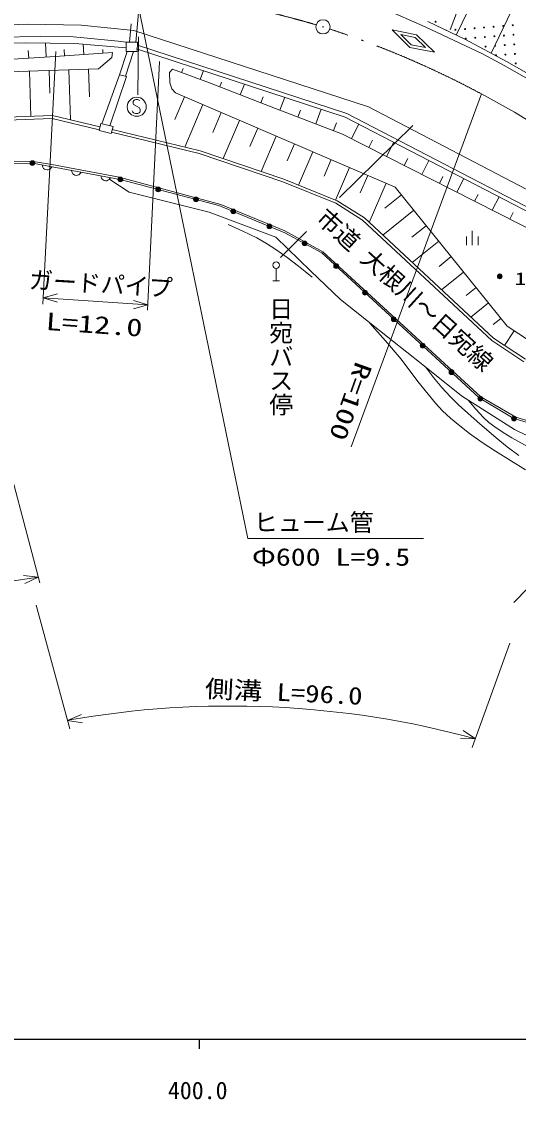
# Model space of a CAD drawing. Units: millimetres, scale not verified. Extents: x -625 to 649156, y -131660 to 228340.
# Drawn here: x 418600 to 470498, y 47054 to 159574 of the extents above; entities that cross this region are included whole.
import ezdxf
from ezdxf.enums import TextEntityAlignment as Align

# ---------------------------------------------------------------- set-up
doc = ezdxf.new("R2010")
doc.units = ezdxf.units.MM
doc.header["$LTSCALE"] = 1000
doc.linetypes.add('DASHED', pattern=[7.5, 6, -1.5])
doc.linetypes.add('LONG_DASHED_DOTTED', pattern=[15.25, 12, -1.5, 0.25, -1.5])
for name, color, linetype, lineweight in [('M-TTL-BAND', 7, 'Continuous', 25), ('S-BGD', 7, 'Continuous', 13), ('S-BGD-HTXT', 6, 'Continuous', 13), ('S-BMK', 2, 'LONG_DASHED_DOTTED', 13)]:
    doc.layers.add(name, color=color, linetype=linetype, lineweight=lineweight)
doc.styles.add('@ＭＳ ゴシック', font='')
doc.styles.add('ＭＳ ゴシック', font='')
doc.styles.get('@ＭＳ ゴシック').set_extended_font_data('@MS Gothic')
doc.styles.get('ＭＳ ゴシック').set_extended_font_data('MS Gothic')

# ---------------------------------------------------------------- blocks, each defined once
blk = doc.blocks.new('BUHIN1')
at = {"color": 2, "linetype": 'Continuous', "lineweight": 13}
for radius in [746, 22.5]:
    blk.add_circle((0, 0), radius, dxfattribs=at)
blk = doc.blocks.new('BUHIN9')
at = {"color": 6, "linetype": 'Continuous', "lineweight": 13}
blk.add_lwpolyline([(-1500, 431), (0, 0), (-1500, -428)], dxfattribs=at)
blk = doc.blocks.new('BUHIN11')
at = {"color": 6, "linetype": 'Continuous', "lineweight": 13}
blk.add_lwpolyline([(1500, -431), (0, 0), (1500, 428)], dxfattribs=at)
blk = doc.blocks.new('BUHIN13')
at = {"color": 7, "linetype": 'Continuous', "lineweight": 13}
blk.add_lwpolyline([(310, 645), (255, 705), (180, 740), (75, 760), (-80, 760), (-210, 725), (-320, 650), (-385, 540), (-390, 425), (-385, 350), (-345, 250), (-275, 195), (270, -120), (330, -210), (370, -335), (360, -455), (325, -550), (255, -640), (100, -685), (-130, -685), (-230, -670), (-325, -625), (-405, -550), (-475, -435)], dxfattribs=at)
blk.add_circle((0, 0), 995, dxfattribs=at)
blk = doc.blocks.new('BUHIN24')
at = {"color": 7, "linetype": 'Continuous', "lineweight": 13}
for radius in [249, 220, 191, 161, 132, 97.5, 67.5, 38.8, 7.5]:
    blk.add_circle((0, 0), radius, dxfattribs=at)
blk = doc.blocks.new('BUHIN26')
at = {"color": 7, "linetype": 'Continuous', "lineweight": 13}
for radius in [249, 220, 191, 161, 132, 97.5, 67.5, 38.8, 7.5]:
    blk.add_circle((0, 0), radius, dxfattribs=at)
blk = doc.blocks.new('BUHIN27')
at = {"color": 7, "linetype": 'Continuous', "lineweight": 13}
for radius in [249, 220, 191, 161, 132, 97.5, 67.5, 38.8, 7.5]:
    blk.add_circle((0, 0), radius, dxfattribs=at)
blk = doc.blocks.new('BUHIN28')
at = {"color": 7, "linetype": 'Continuous', "lineweight": 13}
for radius in [249, 220, 191, 161, 132, 97.5, 67.5, 38.8, 7.5]:
    blk.add_circle((0, 0), radius, dxfattribs=at)
blk = doc.blocks.new('BUHIN50')
at = {"color": 7, "linetype": 'Continuous', "lineweight": 13}
blk.add_lwpolyline([(492, -91), (431, -197), (354, -282), (241, -373), (122, -412), (0, -425), (-152, -396), (-262, -340), (-359, -261), (-435, -135), (-476, -29), (-492, 91)], dxfattribs=at)
blk = doc.blocks.new('BUHIN59')
at = {"color": 7, "linetype": 'Continuous', "lineweight": 13}
for p, q in [((-600, 154), (-600, -746)), ((0, 750), (0, -750)), ((600, 154), (600, -746))]:
    blk.add_line(p, q, dxfattribs=at)
blk = doc.blocks.new('BUHIN61')
at = {"color": 7, "linetype": 'Continuous', "lineweight": 13}
for centre, radius in [((0, 0), 250), ((0, 0), 219), ((0, 0), 188), ((0, 0), 156), ((0, 0), 125), ((0, 0), 93.8), ((0, -1), 62.5), ((0, 0), 31.2)]:
    blk.add_circle(centre, radius, dxfattribs=at)

msp = doc.modelspace()

# ---------------------------------------------------------------- linework, layer by layer
at = {"layer": 'M-TTL-BAND'}
for p, q in [((9156, 53340), (548156, 53340)), ((437156, 53340), (437156, 52340))]:
    msp.add_line(p, q, dxfattribs=at)
at = {"layer": 'S-BGD'}
for p, q in [((463373, 158713), (468804, 173110)), ((466470, 163259), (464007, 158158)), ((470151, 161481), (467639, 156281)), ((460771, 159034), (456464, 160894)), ((419304, 159298), (413790, 159134)), ((424818, 159189), (419304, 159298)), ((430319, 158643), (424818, 159189)), ((459156, 156877), (457303, 158716)), ((457303, 158716), (459862, 158200)), ((466739, 156193), (460771, 159034)), ((461019, 159580), (464975, 157697)), ((415547, 157931), (420582, 158002)), ((420582, 158002), (424033, 157967)), ((424033, 157967), (428688, 157544)), ((428688, 157544), (429537, 157432)), ((454846, 150676), (430319, 158643)), ((430799, 157988), (430728, 151909)), ((459714, 157924), (458224, 158224)), ((458224, 158224), (459303, 157153)), ((459714, 157924), (460793, 156853)), ((459862, 158200), (461714, 156362)), ((464975, 157697), (469263, 155417)), ((419006, 157368), (414640, 157262)), ((424181, 157298), (419006, 157368)), ((419351, 155756), (419297, 156560)), ((421183, 155879), (421085, 157340)), ((423099, 156007), (423055, 156660)), ((429528, 156839), (424181, 157298)), ((425099, 156141), (425026, 157225)), ((427099, 156276), (427073, 156664)), ((428820, 154000), (429615, 156449)), ((430276, 156439), (429452, 153866)), ((429522, 156450), (429537, 157432)), ((430683, 156433), (429522, 156450)), ((429537, 157432), (430697, 157415)), ((452406, 149608), (430593, 156743)), ((430697, 157415), (430683, 156433)), ((430718, 157124), (452562, 149978)), ((461714, 156362), (459156, 156877)), ((460793, 156853), (459303, 157153)), ((422099, 155940), (416602, 155572)), ((428099, 156343), (422099, 155940)), ((428025, 155839), (426624, 154633)), ((428099, 156343), (428025, 155839)), ((469022, 154980), (466739, 156193)), ((469263, 155417), (472385, 153626)), ((414290, 154231), (426624, 154633)), ((419429, 154399), (419583, 149676)), ((421485, 154466), (421562, 152109)), ((423540, 154533), (423711, 149313)), ((425596, 154600), (425690, 151709)), ((434353, 154617), (434050, 154264)), ((434050, 154264), (434084, 153176)), ((438225, 153161), (434353, 154617)), ((435321, 154253), (435479, 154673)), ((437257, 153525), (437605, 154450)), ((472128, 153197), (469022, 154980)), ((426999, 148895), (428820, 154000)), ((429568, 153841), (427832, 148694)), ((428820, 154000), (429568, 153841)), ((434084, 153176), (434299, 152565)), ((444655, 150674), (438225, 153161)), ((439297, 152746), (439494, 153257)), ((441440, 151917), (441879, 153052)), ((434299, 152565), (434678, 152129)), ((434678, 152129), (457622, 142289)), ((435634, 151719), (434615, 149342)), ((437546, 150899), (435645, 146466)), ((443583, 151088), (443825, 151712)), ((445589, 150319), (446103, 151670)), ((407158, 149205), (421833, 149761)), ((421833, 149761), (426793, 148578)), ((439458, 150079), (438569, 148004)), ((452130, 147832), (444655, 150674)), ((447458, 149608), (447732, 150328)), ((449327, 148898), (449908, 150425)), ((452562, 149978), (481623, 134919)), ((480560, 137246), (454846, 150676)), ((421803, 149459), (407169, 148905)), ((426724, 148286), (421803, 149459)), ((426699, 148186), (426877, 148925)), ((426877, 148925), (428153, 148617)), ((428153, 148617), (427975, 147878)), ((441370, 149259), (439657, 145263)), ((451196, 148187), (451503, 148995)), ((459456, 148718), (451810, 141223)), ((481439, 134564), (452406, 149608)), ((453049, 147364), (453819, 148876)), ((427975, 147878), (426699, 148186)), ((437160, 145789), (428008, 148016)), ((428078, 148307), (437243, 146077)), ((443282, 148439), (442458, 146517)), ((445194, 147619), (443612, 143928)), ((481530, 132857), (452130, 147832)), ((447106, 146799), (446348, 145030)), ((454887, 146428), (455269, 147178)), ((456724, 145492), (457482, 146980)), ((445878, 142847), (437160, 145789)), ((437243, 146077), (445982, 143129)), ((449018, 145979), (447528, 142504)), ((450930, 145159), (450194, 143442)), ((458561, 144556), (458937, 145294)), ((410442, 144874), (419605, 145007)), ((419736, 144797), (410549, 144690)), ((419605, 145007), (421758, 144660)), ((428915, 143091), (419736, 144797)), ((421758, 144660), (428796, 143324)), ((452842, 144339), (451387, 140945)), ((460399, 143621), (461144, 145084)), ((429841, 141779), (427810, 143085)), ((428796, 143324), (439411, 140492)), ((445982, 143129), (451580, 140867)), ((454754, 143519), (453967, 141684)), ((462236, 142685), (462606, 143410)), ((464074, 141749), (464807, 143187)), ((438202, 139679), (429841, 141779)), ((451442, 140599), (445878, 142847)), ((456666, 142699), (454909, 138602)), ((457622, 142289), (469324, 127781)), ((451580, 140867), (454406, 139070)), ((458272, 141483), (456542, 140087)), ((465911, 140813), (466275, 141526)), ((467749, 139877), (468469, 141291)), ((445171, 137056), (438202, 139679)), ((439411, 140492), (446090, 137714)), ((454222, 138832), (451442, 140599)), ((459573, 139871), (456344, 137266)), ((469586, 138941), (469943, 139642)), ((467704, 126281), (454222, 138832)), ((454406, 139070), (467890, 126518)), ((448345, 137645), (445633, 134933)), ((446090, 137714), (450082, 135523)), ((460873, 138259), (459374, 137050)), ((448827, 133516), (445171, 137056)), ((462173, 136647), (459406, 134415)), ((450082, 135523), (466583, 120386)), ((463473, 135035), (462205, 134012)), ((445192, 133808), (445192, 132493)), ((451897, 130558), (448827, 133516)), ((464773, 133423), (462469, 131564)), ((444852, 132493), (445527, 132493)), ((466074, 131811), (465037, 130975)), ((457328, 126243), (451897, 130558)), ((467374, 130199), (465532, 128713)), ((468674, 128587), (467869, 127937)), ((470058, 127295), (469041, 125757)), ((469324, 127781), (473729, 124868)), ((460345, 123864), (457328, 126243)), ((471052, 124066), (467704, 126281)), ((467890, 126518), (471218, 124317)), ((464558, 120487), (460345, 123864)), ((470071, 117005), (464558, 120487)), ((466583, 120386), (470216, 118275)), ((470216, 118275), (473876, 117153)), ((472582, 115757), (470071, 117005))]:
    msp.add_line(p, q, dxfattribs=at)
at = {"layer": 'S-BGD', "linetype": 'DASHED'}
for p, q in [((430743, 166818), (429874, 157427)), ((430519, 157417), (431428, 166753))]:
    msp.add_line(p, q, dxfattribs=at)
at = {"layer": 'S-BGD'}
for points in [[(491781, 125737), (487411, 123920), (481988, 119245), (478675, 117348), (473781, 116981), (469934, 118157), (466381, 120294), (462297, 124095), (458423, 127622), (449949, 135438), (446105, 137530), (439216, 140370), (428915, 143091)], [(440197, 138373), (441697, 137704), (443168, 136982), (444167, 136418), (445144, 135796), (446345, 134948), (447510, 134052), (448226, 133475), (448944, 132886)], [(454949, 128133), (456616, 126245), (458238, 124317), (460005, 122006), (461817, 119737), (462581, 118936), (463390, 118177), (464360, 117355), (465375, 116573), (466721, 115636), (468107, 114743), (471247, 112770)], [(470529, 114286), (469331, 115179), (468160, 116127), (466186, 117819), (464248, 119559), (463349, 120440), (462495, 121362), (461619, 122424), (460778, 123517)], [(465279, 120032), (466046, 119116), (466854, 118246), (467416, 117729), (468026, 117251), (468897, 116667), (469813, 116125), (471751, 115050)]]:
    msp.add_lwpolyline(points, dxfattribs=at)
for centre, radius in [((461848, 159559), 49.8), ((463920, 158719), 49.8), ((464917, 158797), 49.8), ((465914, 158876), 49.8), ((466911, 158954), 49.8), ((467908, 159032), 49.8), ((468905, 159111), 49.8), ((469902, 159189), 49.8), ((464995, 157800), 49.8), ((465992, 157879), 49.8), ((466989, 157957), 49.8), ((467986, 158035), 49.8), ((468983, 158114), 49.8), ((469980, 158192), 49.8), ((467068, 156960), 49.8), ((468064, 157039), 49.8), ((469061, 157117), 49.8), ((470058, 157195), 49.8), ((469140, 156120), 49.8), ((470137, 156198), 49.8), ((470215, 155201), 49.8), ((448163, 136410), 249), ((448163, 136410), 220), ((448163, 136410), 191), ((448163, 136410), 161), ((448163, 136410), 132), ((448163, 136410), 97.5), ((448163, 136410), 67.5), ((448163, 136410), 38.8), ((448163, 136410), 7.5), ((445192, 134143), 335), ((460491, 125739), 249), ((460491, 125739), 220), ((460491, 125739), 191), ((460491, 125739), 161), ((460491, 125739), 132), ((460491, 125739), 97.5), ((460491, 125739), 67.5), ((460491, 125739), 38.8), ((460491, 125739), 7.5), ((463503, 122972), 249), ((463503, 122972), 220), ((463503, 122972), 191), ((463503, 122972), 161), ((463503, 122972), 132), ((463503, 122972), 97.5), ((463503, 122972), 67.5), ((463503, 122972), 38.8), ((463503, 122972), 7.5), ((466517, 120212), 249), ((466517, 120212), 220), ((466517, 120212), 191), ((466517, 120212), 161), ((466517, 120212), 132), ((466517, 120212), 97.5), ((466517, 120212), 67.5), ((466517, 120212), 38.8), ((466517, 120212), 7.5), ((470031, 118127), 249), ((470031, 118127), 220), ((470031, 118127), 191), ((470031, 118127), 161), ((470031, 118127), 132), ((470031, 118127), 97.5), ((470031, 118127), 67.5), ((470031, 118127), 38.8), ((470031, 118127), 7.5)]:
    msp.add_circle(centre, radius, dxfattribs=at)
for centre, start, end in [((462923, 158641), 11.78995, 117.30287), ((468143, 156042), 301.52437, 182.48161)]:
    msp.add_arc(centre, 49.8, start, end, dxfattribs=at)
at = {"layer": 'S-BGD-HTXT'}
for p, q in [((430773, 161274), (442232, 105611)), ((422174, 156449), (420828, 130087)), ((433020, 155420), (431753, 129454)), ((466624, 152027), (453040, 115194)), ((407924, 148516), (420511, 100979)), ((420861, 130727), (431780, 130007)), ((493961, 123471), (469999, 98930)), ((442232, 105611), (460586, 105611)), ((395318, 97796), (420350, 101590)), ((420133, 98652), (423658, 85744)), ((469609, 94678), (465678, 83801))]:
    msp.add_line(p, q, dxfattribs=at)
for points in [[(418797, 101746), (420350, 101590), (418951, 100901)], [(424955, 86368), (423416, 86629), (424859, 87221)], [(464715, 85584), (466004, 84703), (464446, 84768)]]:
    msp.add_lwpolyline(points, dxfattribs=at)
msp.add_arc((440419, -9214), 97340, 74.76111, 100.05954, dxfattribs=at)
at = {"layer": 'S-BMK'}
for p, q in [((466624, 152027), (470097, 150119)), ((470097, 150119), (474449, 147418))]:
    msp.add_line(p, q, dxfattribs=at)
for centre, start, end in [((421298, 63256), 73.70231, 129.27328), ((419555, 63798), 61.92066, 71.79709)]:
    msp.add_arc(centre, 100000, start, end, dxfattribs=at)

# ---------------------------------------------------------------- block references
at = {"layer": 'S-BGD'}
for name, p in [('BUHIN13', (430633, 150678)), ('BUHIN28', (419736, 144797)), ('BUHIN50', (421266, 144513)), ('BUHIN50', (424325, 143944)), ('BUHIN50', (427385, 143375)), ('BUHIN27', (428915, 143091)), ('BUHIN27', (432869, 142046)), ('BUHIN27', (436823, 141002)), ('BUHIN26', (440709, 139754)), ('BUHIN26', (444490, 138196)), ('BUHIN59', (465677, 136990)), ('BUHIN24', (451461, 134044)), ('BUHIN61', (468547, 132972)), ('BUHIN24', (454467, 131271)), ('BUHIN24', (457473, 128498))]:
    msp.add_blockref(name, p, dxfattribs=at)
at = {"layer": 'S-BGD-HTXT'}
for name, p in [('BUHIN11', (420861, 130727)), ('BUHIN9', (431780, 130007))]:
    msp.add_blockref(name, p, dxfattribs=at)
at = {"layer": 'S-BMK'}
msp.add_blockref('BUHIN1', (450080, 159025), dxfattribs=at)

# ---------------------------------------------------------------- texts
at = {"layer": 'M-TTL-BAND', "style": 'ＭＳ ゴシック'}
msp.add_text('400.0', height=1833, dxfattribs=at).set_placement((437000, 46534), align=Align.BOTTOM_CENTER)
at = {"layer": 'S-BGD'}
for s, rotation, style, p in [('市道 大根川～日宛線', 317.8, 'ＭＳ ゴシック', (448874, 138451)), ('日宛バス停', 270, '@ＭＳ ゴシック', (444219, 130856))]:
    msp.add_text(s, height=1833, rotation=rotation, dxfattribs=dict(at, style=style)).set_placement(p, align=Align.BOTTOM_LEFT)
at = {"layer": 'S-BGD', "style": 'ＭＳ ゴシック', "width": 1.35}
msp.add_text('136.8', height=1320, dxfattribs=at).set_placement((470099, 131679), align=Align.BOTTOM_LEFT)
at = {"layer": 'S-BGD-HTXT', "style": 'ＭＳ ゴシック'}
msp.add_text('ガードパイプ', height=1833, rotation=356.6, dxfattribs=at).set_placement((419305, 131177), align=Align.BOTTOM_LEFT)
for s, rotation, width, p in [('L=12.0', 356, 1.35, (421055, 126840)), ('R=100', 250.4, 1.35, (453001, 124377)), ('側溝 L=96.0', 357.2, 1.2, (437688, 88502))]:
    msp.add_text(s, height=1833, rotation=rotation, dxfattribs=dict(at, width=width)).set_placement(p, align=Align.BOTTOM_LEFT)
msp.add_text('ヒューム管', height=1833, dxfattribs=at).set_placement((442868, 105823), align=Align.BOTTOM_LEFT)
at = {"layer": 'S-BGD-HTXT', "style": 'ＭＳ ゴシック', "width": 1.25}
msp.add_text('Φ600 L=9.5', height=1833, dxfattribs=at).set_placement((442656, 102216), align=Align.BOTTOM_LEFT)

doc.saveas('drawing.dxf')
